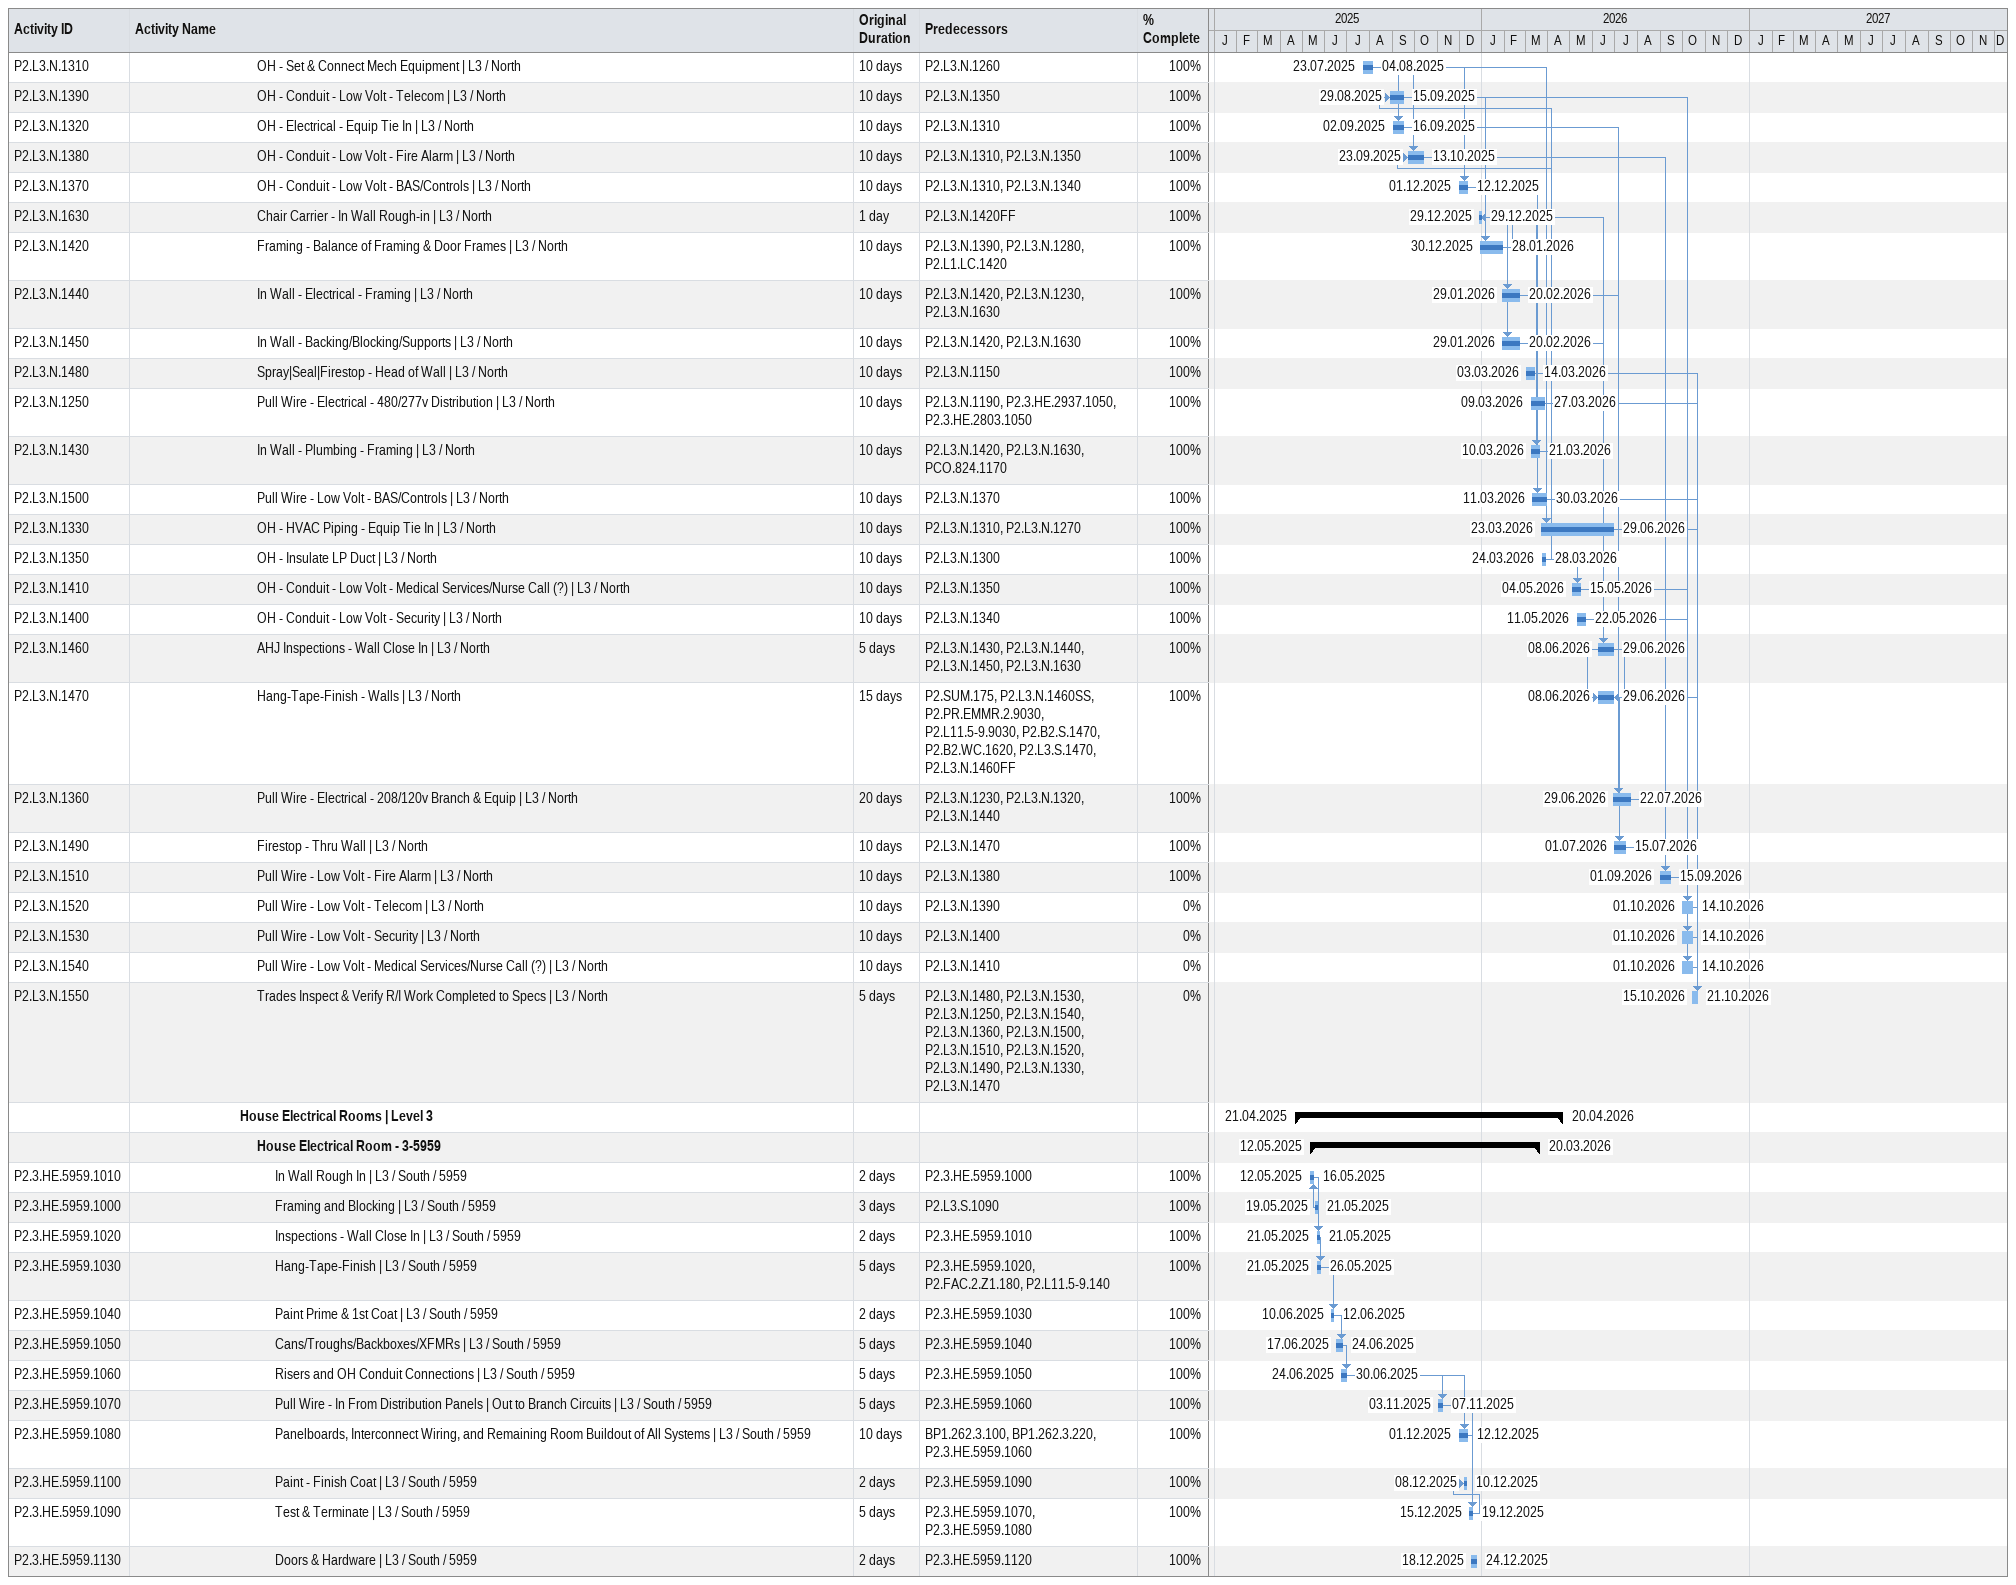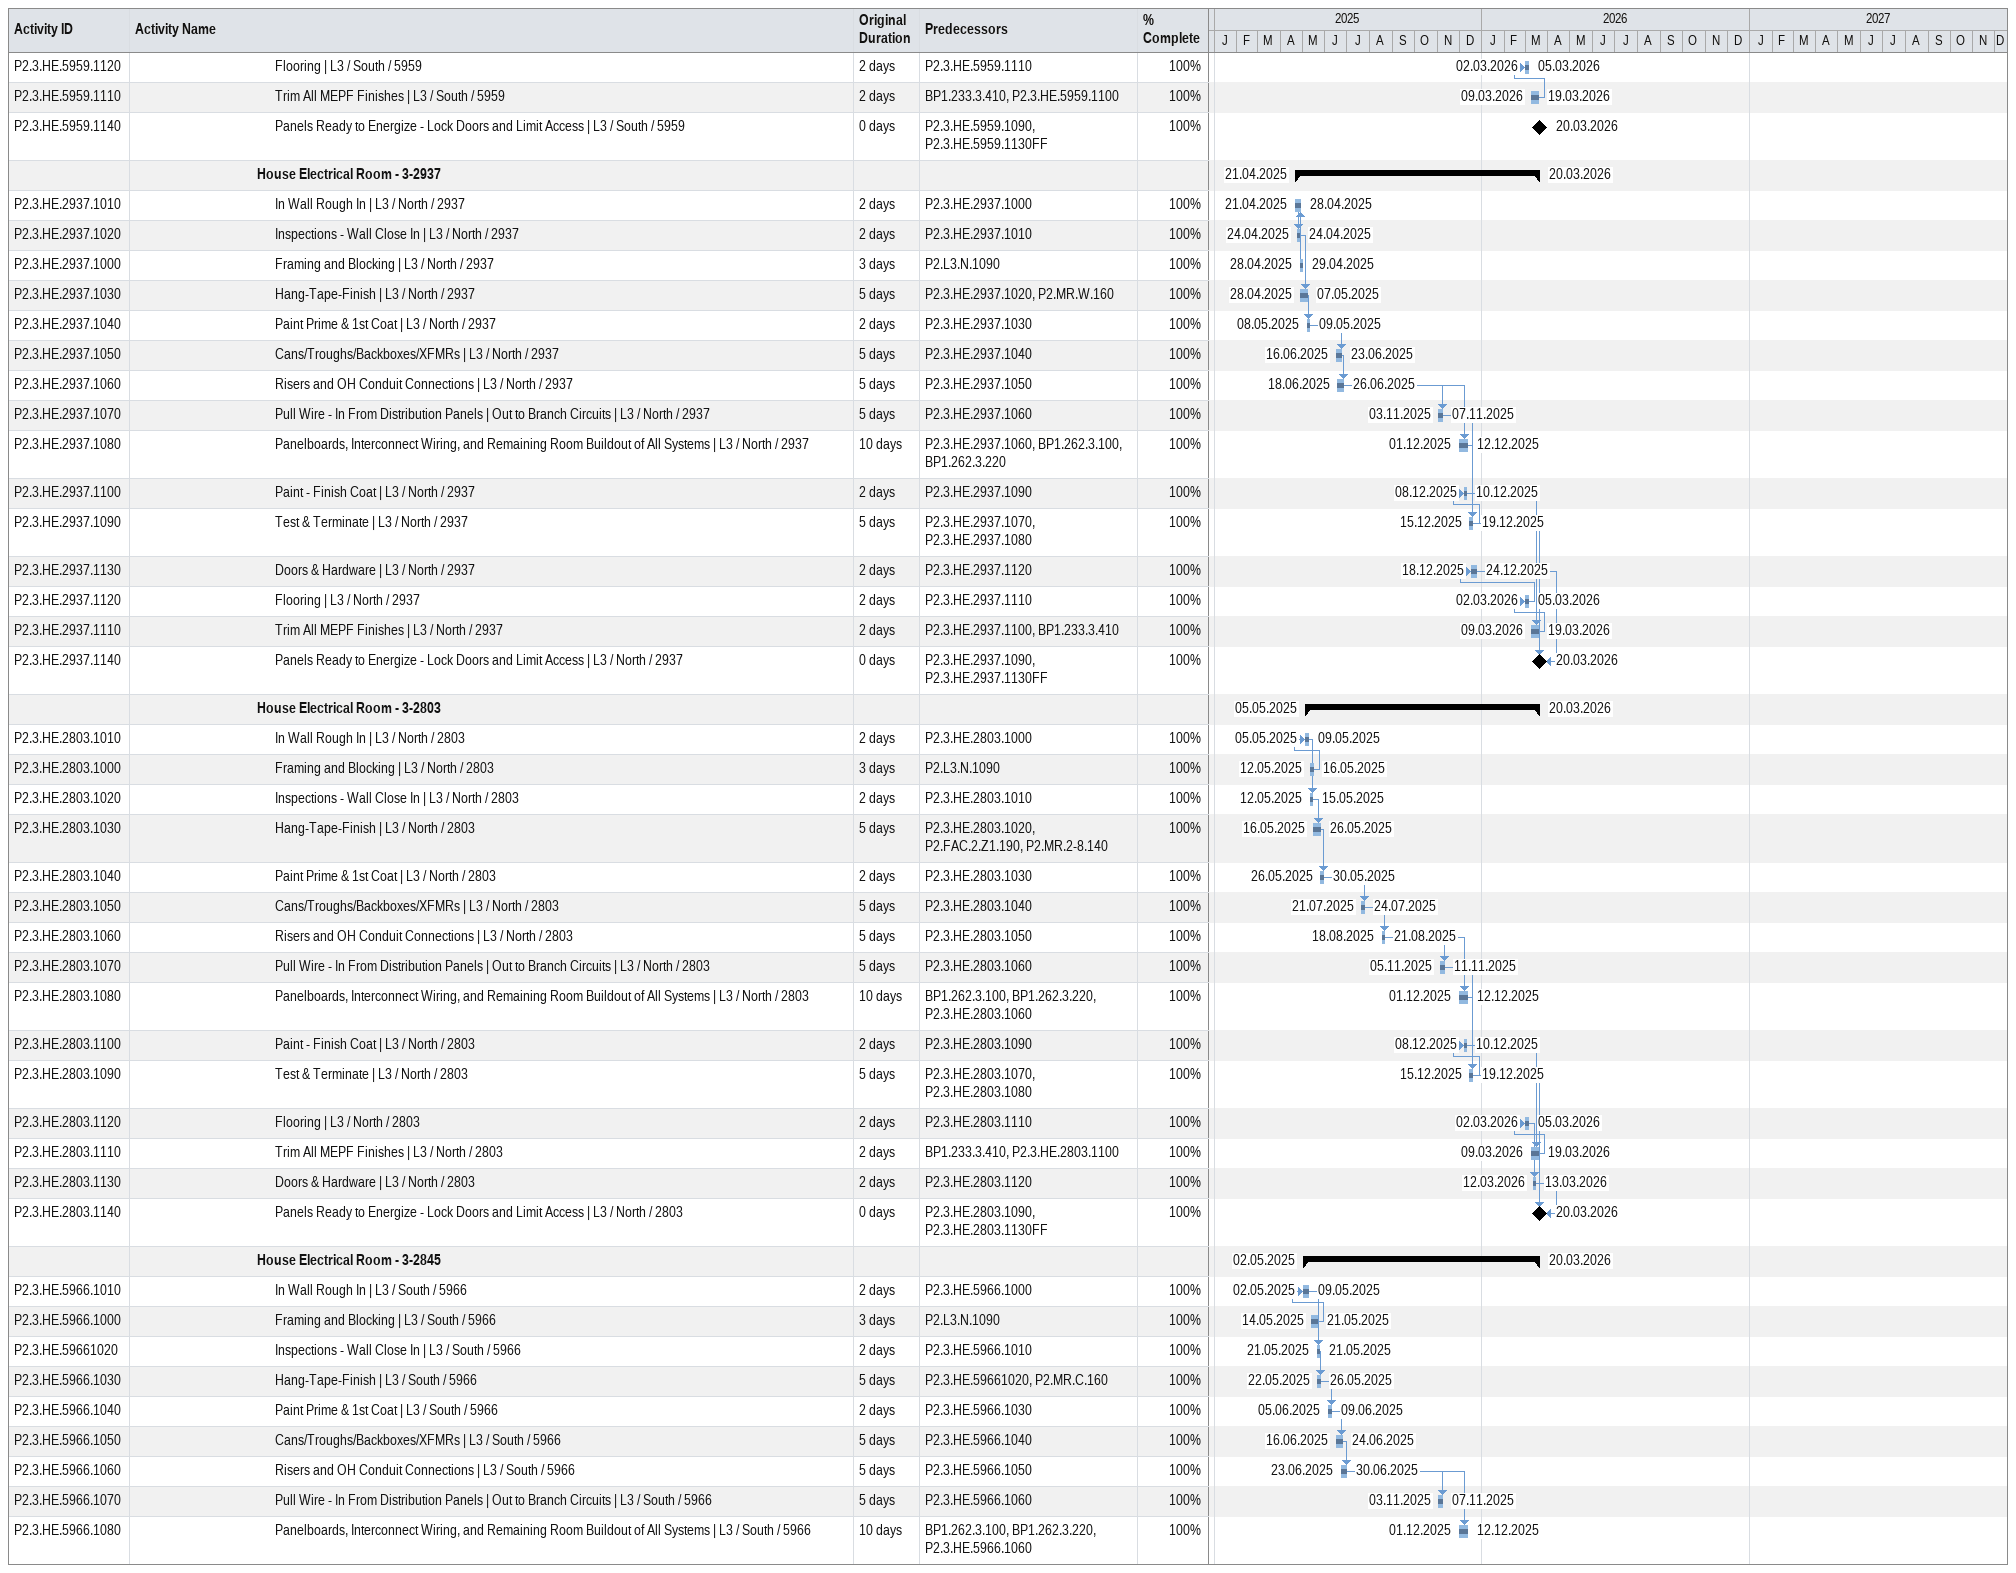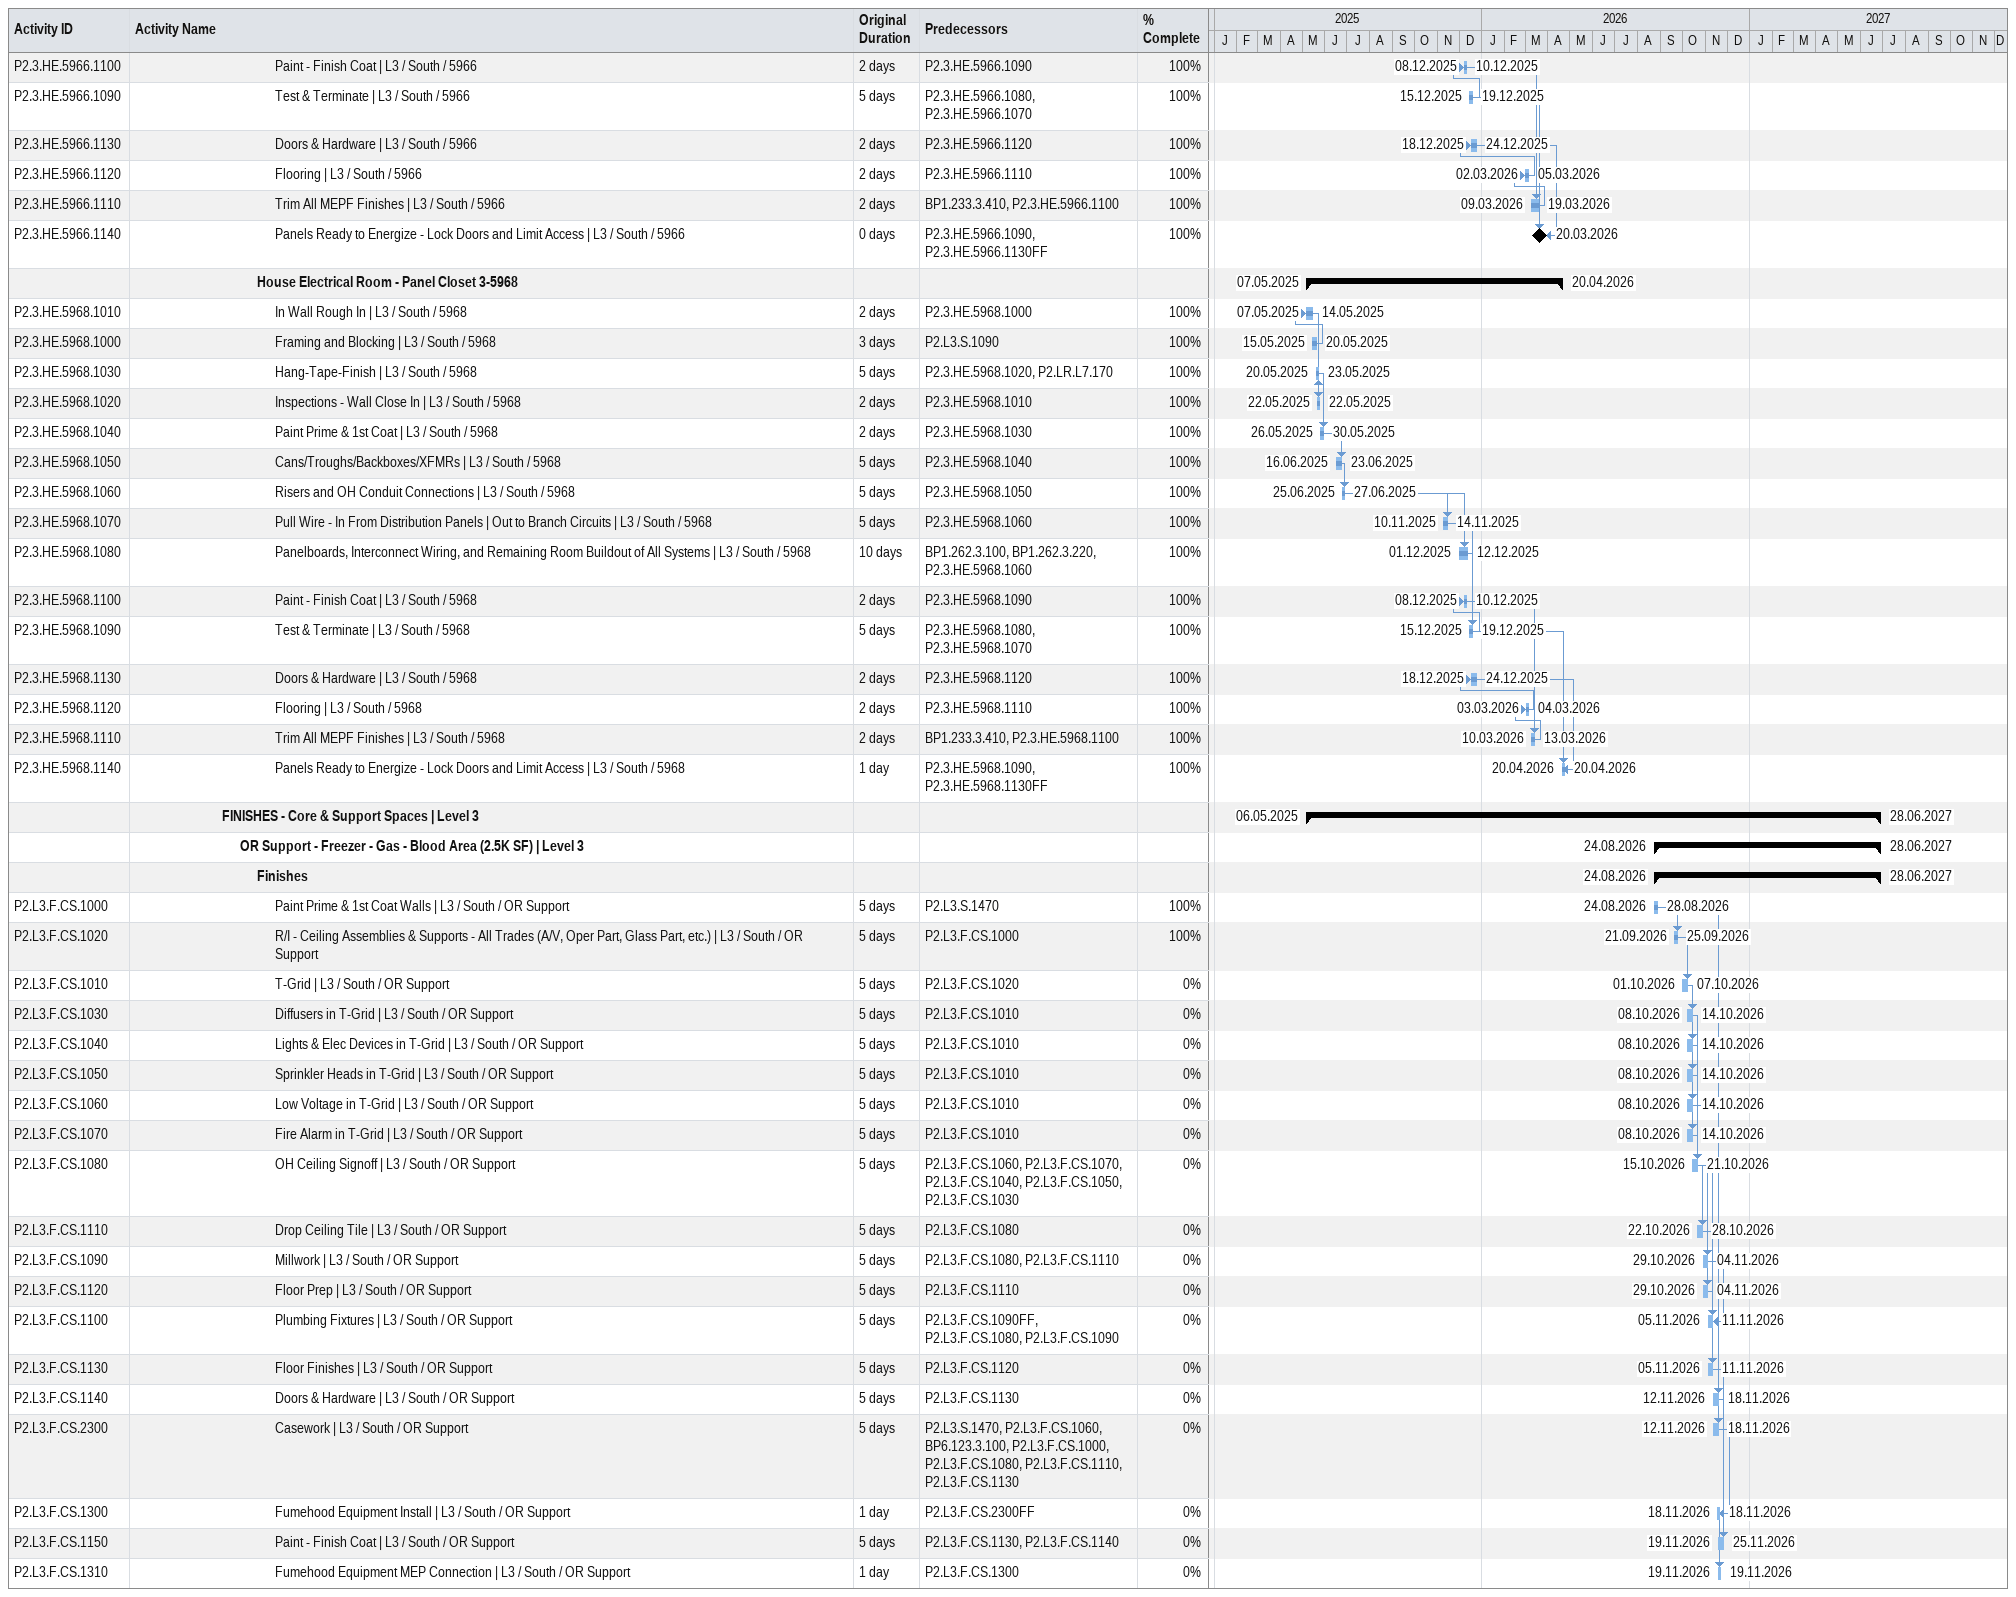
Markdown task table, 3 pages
| ID | Level | Task | Original duration | Start | Finish | Predecessors | % complete |
|---|---|---|---|---|---|---|---|
| P2.L3.N.1310 | 8 | OH - Set & Connect Mech Equipment \| L3 / North | 10d | 2025-07-23 | 2025-08-04 | P2.L3.N.1260 | 100 |
| P2.L3.N.1390 | 8 | OH - Conduit - Low Volt - Telecom \| L3 / North | 10d | 2025-08-29 | 2025-09-15 | P2.L3.N.1350 | 100 |
| P2.L3.N.1320 | 8 | OH - Electrical - Equip Tie In \| L3 / North | 10d | 2025-09-02 | 2025-09-16 | P2.L3.N.1310 | 100 |
| P2.L3.N.1380 | 8 | OH - Conduit - Low Volt - Fire Alarm \| L3 / North | 10d | 2025-09-23 | 2025-10-13 | P2.L3.N.1310, P2.L3.N.1350 | 100 |
| P2.L3.N.1370 | 8 | OH - Conduit - Low Volt - BAS/Controls \| L3 / North | 10d | 2025-12-01 | 2025-12-12 | P2.L3.N.1310, P2.L3.N.1340 | 100 |
| P2.L3.N.1630 | 8 | Chair Carrier - In Wall Rough-in \| L3 / North | 1d | 2025-12-29 | 2025-12-29 | P2.L3.N.1420FF | 100 |
| P2.L3.N.1420 | 8 | Framing - Balance of Framing & Door Frames \| L3 / North | 10d | 2025-12-30 | 2026-01-28 | P2.L3.N.1390, P2.L3.N.1280, P2.L1.LC.1420 | 100 |
| P2.L3.N.1440 | 8 | In Wall - Electrical - Framing \| L3 / North | 10d | 2026-01-29 | 2026-02-20 | P2.L3.N.1420, P2.L3.N.1230, P2.L3.N.1630 | 100 |
| P2.L3.N.1450 | 8 | In Wall - Backing/Blocking/Supports \| L3 / North | 10d | 2026-01-29 | 2026-02-20 | P2.L3.N.1420, P2.L3.N.1630 | 100 |
| P2.L3.N.1480 | 8 | Spray\|Seal\|Firestop - Head of Wall \| L3 / North | 10d | 2026-03-03 | 2026-03-14 | P2.L3.N.1150 | 100 |
| P2.L3.N.1250 | 8 | Pull Wire - Electrical - 480/277v Distribution \| L3 / North | 10d | 2026-03-09 | 2026-03-27 | P2.L3.N.1190, P2.3.HE.2937.1050, P2.3.HE.2803.1050 | 100 |
| P2.L3.N.1430 | 8 | In Wall - Plumbing - Framing \| L3 / North | 10d | 2026-03-10 | 2026-03-21 | P2.L3.N.1420, P2.L3.N.1630, PCO.824.1170 | 100 |
| P2.L3.N.1500 | 8 | Pull Wire - Low Volt - BAS/Controls \| L3 / North | 10d | 2026-03-11 | 2026-03-30 | P2.L3.N.1370 | 100 |
| P2.L3.N.1330 | 8 | OH - HVAC Piping - Equip Tie In \| L3 / North | 10d | 2026-03-23 | 2026-06-29 | P2.L3.N.1310, P2.L3.N.1270 | 100 |
| P2.L3.N.1350 | 8 | OH - Insulate LP Duct \| L3 / North | 10d | 2026-03-24 | 2026-03-28 | P2.L3.N.1300 | 100 |
| P2.L3.N.1410 | 8 | OH - Conduit - Low Volt - Medical Services/Nurse Call (?) \| L3 / North | 10d | 2026-05-04 | 2026-05-15 | P2.L3.N.1350 | 100 |
| P2.L3.N.1400 | 8 | OH - Conduit - Low Volt - Security \| L3 / North | 10d | 2026-05-11 | 2026-05-22 | P2.L3.N.1340 | 100 |
| P2.L3.N.1460 | 8 | AHJ Inspections - Wall Close In \| L3 / North | 5d | 2026-06-08 | 2026-06-29 | P2.L3.N.1430, P2.L3.N.1440, P2.L3.N.1450, P2.L3.N.1630 | 100 |
| P2.L3.N.1470 | 8 | Hang-Tape-Finish - Walls \| L3 / North | 15d | 2026-06-08 | 2026-06-29 | P2.SUM.175, P2.L3.N.1460SS, P2.PR.EMMR.2.9030, P2.L11.5-9.9030, P2.B2.S.1470, P2.B2.WC.1620, P2.L3.S.1470, P2.L3.N.1460FF | 100 |
| P2.L3.N.1360 | 8 | Pull Wire - Electrical - 208/120v Branch & Equip \| L3 / North | 20d | 2026-06-29 | 2026-07-22 | P2.L3.N.1230, P2.L3.N.1320, P2.L3.N.1440 | 100 |
| P2.L3.N.1490 | 8 | Firestop - Thru Wall \| L3 / North | 10d | 2026-07-01 | 2026-07-15 | P2.L3.N.1470 | 100 |
| P2.L3.N.1510 | 8 | Pull Wire - Low Volt - Fire Alarm \| L3 / North | 10d | 2026-09-01 | 2026-09-15 | P2.L3.N.1380 | 100 |
| P2.L3.N.1520 | 8 | Pull Wire - Low Volt - Telecom \| L3 / North | 10d | 2026-10-01 | 2026-10-14 | P2.L3.N.1390 | 0 |
| P2.L3.N.1530 | 8 | Pull Wire - Low Volt - Security \| L3 / North | 10d | 2026-10-01 | 2026-10-14 | P2.L3.N.1400 | 0 |
| P2.L3.N.1540 | 8 | Pull Wire - Low Volt - Medical Services/Nurse Call (?) \| L3 / North | 10d | 2026-10-01 | 2026-10-14 | P2.L3.N.1410 | 0 |
| P2.L3.N.1550 | 8 | Trades Inspect & Verify R/I Work Completed to Specs \| L3 / North | 5d | 2026-10-15 | 2026-10-21 | P2.L3.N.1480, P2.L3.N.1530, P2.L3.N.1250, P2.L3.N.1540, P2.L3.N.1360, P2.L3.N.1500, P2.L3.N.1510, P2.L3.N.1520, P2.L3.N.1490, P2.L3.N.1330, P2.L3.N.1470 | 0 |
|  | 7 | **House Electrical Rooms \| Level 3** |  | 2025-04-21 | 2026-04-20 |  |  |
|  | 8 | **House Electrical Room - 3-5959** |  | 2025-05-12 | 2026-03-20 |  |  |
| P2.3.HE.5959.1010 | 9 | In Wall Rough In \| L3 / South / 5959 | 2d | 2025-05-12 | 2025-05-16 | P2.3.HE.5959.1000 | 100 |
| P2.3.HE.5959.1000 | 9 | Framing and Blocking \| L3 / South / 5959 | 3d | 2025-05-19 | 2025-05-21 | P2.L3.S.1090 | 100 |
| P2.3.HE.5959.1020 | 9 | Inspections - Wall Close In \| L3 / South / 5959 | 2d | 2025-05-21 | 2025-05-21 | P2.3.HE.5959.1010 | 100 |
| P2.3.HE.5959.1030 | 9 | Hang-Tape-Finish \| L3 / South / 5959 | 5d | 2025-05-21 | 2025-05-26 | P2.3.HE.5959.1020, P2.FAC.2.Z1.180, P2.L11.5-9.140 | 100 |
| P2.3.HE.5959.1040 | 9 | Paint Prime & 1st Coat \| L3 / South / 5959 | 2d | 2025-06-10 | 2025-06-12 | P2.3.HE.5959.1030 | 100 |
| P2.3.HE.5959.1050 | 9 | Cans/Troughs/Backboxes/XFMRs \| L3 / South / 5959 | 5d | 2025-06-17 | 2025-06-24 | P2.3.HE.5959.1040 | 100 |
| P2.3.HE.5959.1060 | 9 | Risers and OH Conduit Connections \| L3 / South / 5959 | 5d | 2025-06-24 | 2025-06-30 | P2.3.HE.5959.1050 | 100 |
| P2.3.HE.5959.1070 | 9 | Pull Wire - In From Distribution Panels \| Out to Branch Circuits \| L3 / South / 5959 | 5d | 2025-11-03 | 2025-11-07 | P2.3.HE.5959.1060 | 100 |
| P2.3.HE.5959.1080 | 9 | Panelboards, Interconnect Wiring, and Remaining Room Buildout of All Systems \| L3 / South / 5959 | 10d | 2025-12-01 | 2025-12-12 | BP1.262.3.100, BP1.262.3.220, P2.3.HE.5959.1060 | 100 |
| P2.3.HE.5959.1100 | 9 | Paint - Finish Coat \| L3 / South / 5959 | 2d | 2025-12-08 | 2025-12-10 | P2.3.HE.5959.1090 | 100 |
| P2.3.HE.5959.1090 | 9 | Test & Terminate \| L3 / South / 5959 | 5d | 2025-12-15 | 2025-12-19 | P2.3.HE.5959.1070, P2.3.HE.5959.1080 | 100 |
| P2.3.HE.5959.1130 | 9 | Doors & Hardware \| L3 / South / 5959 | 2d | 2025-12-18 | 2025-12-24 | P2.3.HE.5959.1120 | 100 |
| P2.3.HE.5959.1120 | 9 | Flooring \| L3 / South / 5959 | 2d | 2026-03-02 | 2026-03-05 | P2.3.HE.5959.1110 | 100 |
| P2.3.HE.5959.1110 | 9 | Trim All MEPF Finishes \| L3 / South / 5959 | 2d | 2026-03-09 | 2026-03-19 | BP1.233.3.410, P2.3.HE.5959.1100 | 100 |
| P2.3.HE.5959.1140 | 9 | Panels Ready to Energize - Lock Doors and Limit Access \| L3 / South / 5959 | 0d | 2026-03-20 | 2026-03-20 | P2.3.HE.5959.1090, P2.3.HE.5959.1130FF | 100 |
|  | 8 | **House Electrical Room - 3-2937** |  | 2025-04-21 | 2026-03-20 |  |  |
| P2.3.HE.2937.1010 | 9 | In Wall Rough In \| L3 / North / 2937 | 2d | 2025-04-21 | 2025-04-28 | P2.3.HE.2937.1000 | 100 |
| P2.3.HE.2937.1020 | 9 | Inspections - Wall Close In \| L3 / North / 2937 | 2d | 2025-04-24 | 2025-04-24 | P2.3.HE.2937.1010 | 100 |
| P2.3.HE.2937.1000 | 9 | Framing and Blocking \| L3 / North / 2937 | 3d | 2025-04-28 | 2025-04-29 | P2.L3.N.1090 | 100 |
| P2.3.HE.2937.1030 | 9 | Hang-Tape-Finish \| L3 / North / 2937 | 5d | 2025-04-28 | 2025-05-07 | P2.3.HE.2937.1020, P2.MR.W.160 | 100 |
| P2.3.HE.2937.1040 | 9 | Paint Prime & 1st Coat \| L3 / North / 2937 | 2d | 2025-05-08 | 2025-05-09 | P2.3.HE.2937.1030 | 100 |
| P2.3.HE.2937.1050 | 9 | Cans/Troughs/Backboxes/XFMRs \| L3 / North / 2937 | 5d | 2025-06-16 | 2025-06-23 | P2.3.HE.2937.1040 | 100 |
| P2.3.HE.2937.1060 | 9 | Risers and OH Conduit Connections \| L3 / North / 2937 | 5d | 2025-06-18 | 2025-06-26 | P2.3.HE.2937.1050 | 100 |
| P2.3.HE.2937.1070 | 9 | Pull Wire - In From Distribution Panels \| Out to Branch Circuits \| L3 / North / 2937 | 5d | 2025-11-03 | 2025-11-07 | P2.3.HE.2937.1060 | 100 |
| P2.3.HE.2937.1080 | 9 | Panelboards, Interconnect Wiring, and Remaining Room Buildout of All Systems \| L3 / North / 2937 | 10d | 2025-12-01 | 2025-12-12 | P2.3.HE.2937.1060, BP1.262.3.100, BP1.262.3.220 | 100 |
| P2.3.HE.2937.1100 | 9 | Paint - Finish Coat \| L3 / North / 2937 | 2d | 2025-12-08 | 2025-12-10 | P2.3.HE.2937.1090 | 100 |
| P2.3.HE.2937.1090 | 9 | Test & Terminate \| L3 / North / 2937 | 5d | 2025-12-15 | 2025-12-19 | P2.3.HE.2937.1070, P2.3.HE.2937.1080 | 100 |
| P2.3.HE.2937.1130 | 9 | Doors & Hardware \| L3 / North / 2937 | 2d | 2025-12-18 | 2025-12-24 | P2.3.HE.2937.1120 | 100 |
| P2.3.HE.2937.1120 | 9 | Flooring \| L3 / North / 2937 | 2d | 2026-03-02 | 2026-03-05 | P2.3.HE.2937.1110 | 100 |
| P2.3.HE.2937.1110 | 9 | Trim All MEPF Finishes \| L3 / North / 2937 | 2d | 2026-03-09 | 2026-03-19 | P2.3.HE.2937.1100, BP1.233.3.410 | 100 |
| P2.3.HE.2937.1140 | 9 | Panels Ready to Energize - Lock Doors and Limit Access \| L3 / North / 2937 | 0d | 2026-03-20 | 2026-03-20 | P2.3.HE.2937.1090, P2.3.HE.2937.1130FF | 100 |
|  | 8 | **House Electrical Room - 3-2803** |  | 2025-05-05 | 2026-03-20 |  |  |
| P2.3.HE.2803.1010 | 9 | In Wall Rough In \| L3 / North / 2803 | 2d | 2025-05-05 | 2025-05-09 | P2.3.HE.2803.1000 | 100 |
| P2.3.HE.2803.1000 | 9 | Framing and Blocking \| L3 / North / 2803 | 3d | 2025-05-12 | 2025-05-16 | P2.L3.N.1090 | 100 |
| P2.3.HE.2803.1020 | 9 | Inspections - Wall Close In \| L3 / North / 2803 | 2d | 2025-05-12 | 2025-05-15 | P2.3.HE.2803.1010 | 100 |
| P2.3.HE.2803.1030 | 9 | Hang-Tape-Finish \| L3 / North / 2803 | 5d | 2025-05-16 | 2025-05-26 | P2.3.HE.2803.1020, P2.FAC.2.Z1.190, P2.MR.2-8.140 | 100 |
| P2.3.HE.2803.1040 | 9 | Paint Prime & 1st Coat \| L3 / North / 2803 | 2d | 2025-05-26 | 2025-05-30 | P2.3.HE.2803.1030 | 100 |
| P2.3.HE.2803.1050 | 9 | Cans/Troughs/Backboxes/XFMRs \| L3 / North / 2803 | 5d | 2025-07-21 | 2025-07-24 | P2.3.HE.2803.1040 | 100 |
| P2.3.HE.2803.1060 | 9 | Risers and OH Conduit Connections \| L3 / North / 2803 | 5d | 2025-08-18 | 2025-08-21 | P2.3.HE.2803.1050 | 100 |
| P2.3.HE.2803.1070 | 9 | Pull Wire - In From Distribution Panels \| Out to Branch Circuits \| L3 / North / 2803 | 5d | 2025-11-05 | 2025-11-11 | P2.3.HE.2803.1060 | 100 |
| P2.3.HE.2803.1080 | 9 | Panelboards, Interconnect Wiring, and Remaining Room Buildout of All Systems \| L3 / North / 2803 | 10d | 2025-12-01 | 2025-12-12 | BP1.262.3.100, BP1.262.3.220, P2.3.HE.2803.1060 | 100 |
| P2.3.HE.2803.1100 | 9 | Paint - Finish Coat \| L3 / North / 2803 | 2d | 2025-12-08 | 2025-12-10 | P2.3.HE.2803.1090 | 100 |
| P2.3.HE.2803.1090 | 9 | Test & Terminate \| L3 / North / 2803 | 5d | 2025-12-15 | 2025-12-19 | P2.3.HE.2803.1070, P2.3.HE.2803.1080 | 100 |
| P2.3.HE.2803.1120 | 9 | Flooring \| L3 / North / 2803 | 2d | 2026-03-02 | 2026-03-05 | P2.3.HE.2803.1110 | 100 |
| P2.3.HE.2803.1110 | 9 | Trim All MEPF Finishes \| L3 / North / 2803 | 2d | 2026-03-09 | 2026-03-19 | BP1.233.3.410, P2.3.HE.2803.1100 | 100 |
| P2.3.HE.2803.1130 | 9 | Doors & Hardware \| L3 / North / 2803 | 2d | 2026-03-12 | 2026-03-13 | P2.3.HE.2803.1120 | 100 |
| P2.3.HE.2803.1140 | 9 | Panels Ready to Energize - Lock Doors and Limit Access \| L3 / North / 2803 | 0d | 2026-03-20 | 2026-03-20 | P2.3.HE.2803.1090, P2.3.HE.2803.1130FF | 100 |
|  | 8 | **House Electrical Room - 3-2845** |  | 2025-05-02 | 2026-03-20 |  |  |
| P2.3.HE.5966.1010 | 9 | In Wall Rough In \| L3 / South / 5966 | 2d | 2025-05-02 | 2025-05-09 | P2.3.HE.5966.1000 | 100 |
| P2.3.HE.5966.1000 | 9 | Framing and Blocking \| L3 / South / 5966 | 3d | 2025-05-14 | 2025-05-21 | P2.L3.N.1090 | 100 |
| P2.3.HE.59661020 | 9 | Inspections - Wall Close In \| L3 / South / 5966 | 2d | 2025-05-21 | 2025-05-21 | P2.3.HE.5966.1010 | 100 |
| P2.3.HE.5966.1030 | 9 | Hang-Tape-Finish \| L3 / South / 5966 | 5d | 2025-05-22 | 2025-05-26 | P2.3.HE.59661020, P2.MR.C.160 | 100 |
| P2.3.HE.5966.1040 | 9 | Paint Prime & 1st Coat \| L3 / South / 5966 | 2d | 2025-06-05 | 2025-06-09 | P2.3.HE.5966.1030 | 100 |
| P2.3.HE.5966.1050 | 9 | Cans/Troughs/Backboxes/XFMRs \| L3 / South / 5966 | 5d | 2025-06-16 | 2025-06-24 | P2.3.HE.5966.1040 | 100 |
| P2.3.HE.5966.1060 | 9 | Risers and OH Conduit Connections \| L3 / South / 5966 | 5d | 2025-06-23 | 2025-06-30 | P2.3.HE.5966.1050 | 100 |
| P2.3.HE.5966.1070 | 9 | Pull Wire - In From Distribution Panels \| Out to Branch Circuits \| L3 / South / 5966 | 5d | 2025-11-03 | 2025-11-07 | P2.3.HE.5966.1060 | 100 |
| P2.3.HE.5966.1080 | 9 | Panelboards, Interconnect Wiring, and Remaining Room Buildout of All Systems \| L3 / South / 5966 | 10d | 2025-12-01 | 2025-12-12 | BP1.262.3.100, BP1.262.3.220, P2.3.HE.5966.1060 | 100 |
| P2.3.HE.5966.1100 | 9 | Paint - Finish Coat \| L3 / South / 5966 | 2d | 2025-12-08 | 2025-12-10 | P2.3.HE.5966.1090 | 100 |
| P2.3.HE.5966.1090 | 9 | Test & Terminate \| L3 / South / 5966 | 5d | 2025-12-15 | 2025-12-19 | P2.3.HE.5966.1080, P2.3.HE.5966.1070 | 100 |
| P2.3.HE.5966.1130 | 9 | Doors & Hardware \| L3 / South / 5966 | 2d | 2025-12-18 | 2025-12-24 | P2.3.HE.5966.1120 | 100 |
| P2.3.HE.5966.1120 | 9 | Flooring \| L3 / South / 5966 | 2d | 2026-03-02 | 2026-03-05 | P2.3.HE.5966.1110 | 100 |
| P2.3.HE.5966.1110 | 9 | Trim All MEPF Finishes \| L3 / South / 5966 | 2d | 2026-03-09 | 2026-03-19 | BP1.233.3.410, P2.3.HE.5966.1100 | 100 |
| P2.3.HE.5966.1140 | 9 | Panels Ready to Energize - Lock Doors and Limit Access \| L3 / South / 5966 | 0d | 2026-03-20 | 2026-03-20 | P2.3.HE.5966.1090, P2.3.HE.5966.1130FF | 100 |
|  | 8 | **House Electrical Room - Panel Closet 3-5968** |  | 2025-05-07 | 2026-04-20 |  |  |
| P2.3.HE.5968.1010 | 9 | In Wall Rough In \| L3 / South / 5968 | 2d | 2025-05-07 | 2025-05-14 | P2.3.HE.5968.1000 | 100 |
| P2.3.HE.5968.1000 | 9 | Framing and Blocking \| L3 / South / 5968 | 3d | 2025-05-15 | 2025-05-20 | P2.L3.S.1090 | 100 |
| P2.3.HE.5968.1030 | 9 | Hang-Tape-Finish \| L3 / South / 5968 | 5d | 2025-05-20 | 2025-05-23 | P2.3.HE.5968.1020, P2.LR.L7.170 | 100 |
| P2.3.HE.5968.1020 | 9 | Inspections - Wall Close In \| L3 / South / 5968 | 2d | 2025-05-22 | 2025-05-22 | P2.3.HE.5968.1010 | 100 |
| P2.3.HE.5968.1040 | 9 | Paint Prime & 1st Coat \| L3 / South / 5968 | 2d | 2025-05-26 | 2025-05-30 | P2.3.HE.5968.1030 | 100 |
| P2.3.HE.5968.1050 | 9 | Cans/Troughs/Backboxes/XFMRs \| L3 / South / 5968 | 5d | 2025-06-16 | 2025-06-23 | P2.3.HE.5968.1040 | 100 |
| P2.3.HE.5968.1060 | 9 | Risers and OH Conduit Connections \| L3 / South / 5968 | 5d | 2025-06-25 | 2025-06-27 | P2.3.HE.5968.1050 | 100 |
| P2.3.HE.5968.1070 | 9 | Pull Wire - In From Distribution Panels \| Out to Branch Circuits \| L3 / South / 5968 | 5d | 2025-11-10 | 2025-11-14 | P2.3.HE.5968.1060 | 100 |
| P2.3.HE.5968.1080 | 9 | Panelboards, Interconnect Wiring, and Remaining Room Buildout of All Systems \| L3 / South / 5968 | 10d | 2025-12-01 | 2025-12-12 | BP1.262.3.100, BP1.262.3.220, P2.3.HE.5968.1060 | 100 |
| P2.3.HE.5968.1100 | 9 | Paint - Finish Coat \| L3 / South / 5968 | 2d | 2025-12-08 | 2025-12-10 | P2.3.HE.5968.1090 | 100 |
| P2.3.HE.5968.1090 | 9 | Test & Terminate \| L3 / South / 5968 | 5d | 2025-12-15 | 2025-12-19 | P2.3.HE.5968.1080, P2.3.HE.5968.1070 | 100 |
| P2.3.HE.5968.1130 | 9 | Doors & Hardware \| L3 / South / 5968 | 2d | 2025-12-18 | 2025-12-24 | P2.3.HE.5968.1120 | 100 |
| P2.3.HE.5968.1120 | 9 | Flooring \| L3 / South / 5968 | 2d | 2026-03-03 | 2026-03-04 | P2.3.HE.5968.1110 | 100 |
| P2.3.HE.5968.1110 | 9 | Trim All MEPF Finishes \| L3 / South / 5968 | 2d | 2026-03-10 | 2026-03-13 | BP1.233.3.410, P2.3.HE.5968.1100 | 100 |
| P2.3.HE.5968.1140 | 9 | Panels Ready to Energize - Lock Doors and Limit Access \| L3 / South / 5968 | 1d | 2026-04-20 | 2026-04-20 | P2.3.HE.5968.1090, P2.3.HE.5968.1130FF | 100 |
|  | 6 | **FINISHES - Core & Support Spaces \| Level 3** |  | 2025-05-06 | 2027-06-28 |  |  |
|  | 7 | **OR Support - Freezer - Gas - Blood Area (2.5K SF) \| Level 3** |  | 2026-08-24 | 2027-06-28 |  |  |
|  | 8 | **Finishes** |  | 2026-08-24 | 2027-06-28 |  |  |
| P2.L3.F.CS.1000 | 9 | Paint Prime & 1st Coat Walls \| L3 / South / OR Support | 5d | 2026-08-24 | 2026-08-28 | P2.L3.S.1470 | 100 |
| P2.L3.F.CS.1020 | 9 | R/I - Ceiling Assemblies & Supports - All Trades (A/V, Oper Part, Glass Part, etc.) \| L3 / South / OR Support | 5d | 2026-09-21 | 2026-09-25 | P2.L3.F.CS.1000 | 100 |
| P2.L3.F.CS.1010 | 9 | T-Grid \| L3 / South / OR Support | 5d | 2026-10-01 | 2026-10-07 | P2.L3.F.CS.1020 | 0 |
| P2.L3.F.CS.1030 | 9 | Diffusers in T-Grid \| L3 / South / OR Support | 5d | 2026-10-08 | 2026-10-14 | P2.L3.F.CS.1010 | 0 |
| P2.L3.F.CS.1040 | 9 | Lights & Elec Devices in T-Grid \| L3 / South / OR Support | 5d | 2026-10-08 | 2026-10-14 | P2.L3.F.CS.1010 | 0 |
| P2.L3.F.CS.1050 | 9 | Sprinkler Heads in T-Grid \| L3 / South / OR Support | 5d | 2026-10-08 | 2026-10-14 | P2.L3.F.CS.1010 | 0 |
| P2.L3.F.CS.1060 | 9 | Low Voltage in T-Grid \| L3 / South / OR Support | 5d | 2026-10-08 | 2026-10-14 | P2.L3.F.CS.1010 | 0 |
| P2.L3.F.CS.1070 | 9 | Fire Alarm in T-Grid \| L3 / South / OR Support | 5d | 2026-10-08 | 2026-10-14 | P2.L3.F.CS.1010 | 0 |
| P2.L3.F.CS.1080 | 9 | OH Ceiling Signoff \| L3 / South / OR Support | 5d | 2026-10-15 | 2026-10-21 | P2.L3.F.CS.1060, P2.L3.F.CS.1070, P2.L3.F.CS.1040, P2.L3.F.CS.1050, P2.L3.F.CS.1030 | 0 |
| P2.L3.F.CS.1110 | 9 | Drop Ceiling Tile \| L3 / South / OR Support | 5d | 2026-10-22 | 2026-10-28 | P2.L3.F.CS.1080 | 0 |
| P2.L3.F.CS.1090 | 9 | Millwork \| L3 / South / OR Support | 5d | 2026-10-29 | 2026-11-04 | P2.L3.F.CS.1080, P2.L3.F.CS.1110 | 0 |
| P2.L3.F.CS.1120 | 9 | Floor Prep \| L3 / South / OR Support | 5d | 2026-10-29 | 2026-11-04 | P2.L3.F.CS.1110 | 0 |
| P2.L3.F.CS.1100 | 9 | Plumbing Fixtures \| L3 / South / OR Support | 5d | 2026-11-05 | 2026-11-11 | P2.L3.F.CS.1090FF, P2.L3.F.CS.1080, P2.L3.F.CS.1090 | 0 |
| P2.L3.F.CS.1130 | 9 | Floor Finishes \| L3 / South / OR Support | 5d | 2026-11-05 | 2026-11-11 | P2.L3.F.CS.1120 | 0 |
| P2.L3.F.CS.1140 | 9 | Doors & Hardware \| L3 / South / OR Support | 5d | 2026-11-12 | 2026-11-18 | P2.L3.F.CS.1130 | 0 |
| P2.L3.F.CS.2300 | 9 | Casework \| L3 / South / OR Support | 5d | 2026-11-12 | 2026-11-18 | P2.L3.S.1470, P2.L3.F.CS.1060, BP6.123.3.100, P2.L3.F.CS.1000, P2.L3.F.CS.1080, P2.L3.F.CS.1110, P2.L3.F.CS.1130 | 0 |
| P2.L3.F.CS.1300 | 9 | Fumehood Equipment Install \| L3 / South / OR Support | 1d | 2026-11-18 | 2026-11-18 | P2.L3.F.CS.2300FF | 0 |
| P2.L3.F.CS.1150 | 9 | Paint - Finish Coat \| L3 / South / OR Support | 5d | 2026-11-19 | 2026-11-25 | P2.L3.F.CS.1130, P2.L3.F.CS.1140 | 0 |
| P2.L3.F.CS.1310 | 9 | Fumehood Equipment MEP Connection \| L3 / South / OR Support | 1d | 2026-11-19 | 2026-11-19 | P2.L3.F.CS.1300 | 0 |
